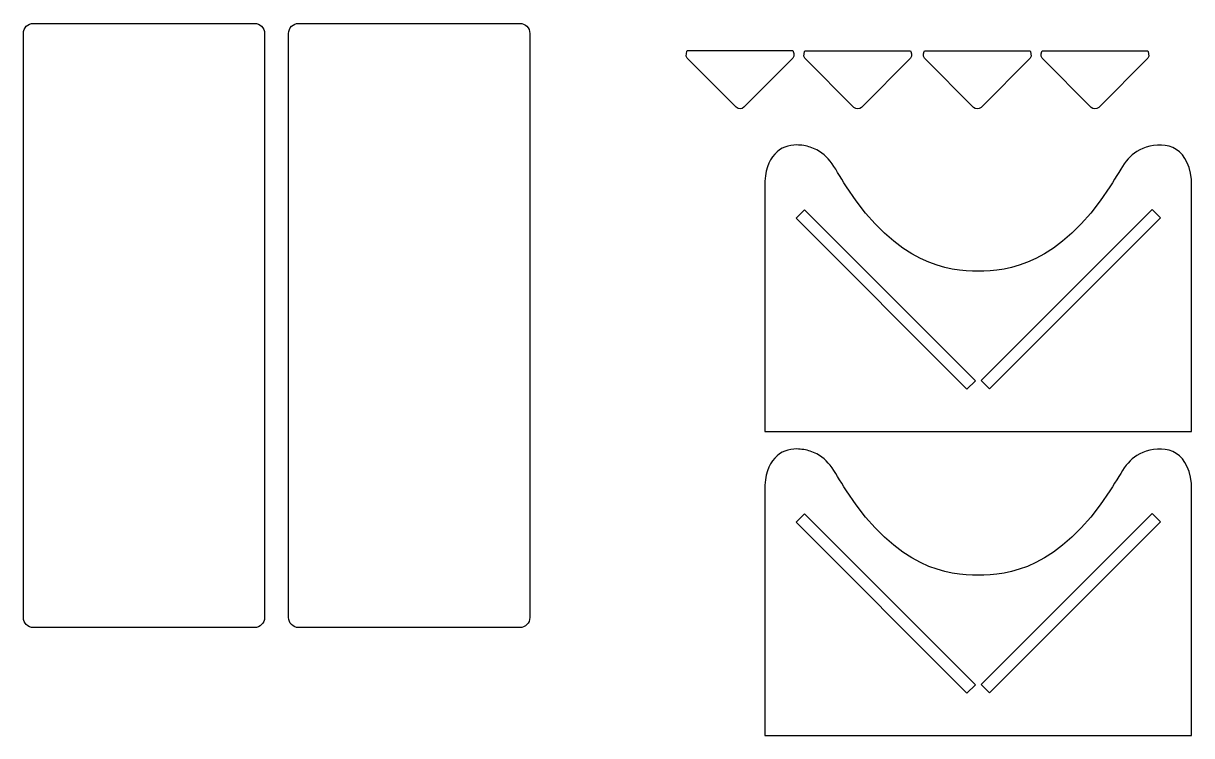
# Model space of a CAD drawing. Extents: x -95 to 485, y -29 to 324.
import ezdxf

# ---------------------------------------------------------------- set-up
doc = ezdxf.new("R2010")
doc.units = 0
doc.layers.add('Layer_1', color=7, linetype='CONTINUOUS')

msp = doc.modelspace()

# ---------------------------------------------------------------- linework, layer by layer
at = {"layer": 'Layer_1', "color": 7}
for points in [[(-94.716591, 29.47408), (-94.716591, 319.082937)], [(-89.716591, 324.082937), (19.892281, 324.082937)], [(24.892281, 319.082937), (24.892281, 29.47408)], [(36.800018, 29.47408), (36.800018, 319.082937)], [(41.800018, 324.082937), (151.40889, 324.082937)], [(156.40889, 319.082937), (156.40889, 29.47408)], [(234.43461, 310.633326), (286.9, 310.633326)], [(292.78119, 310.541432), (345.24658, 310.541432)], [(352.0467, 310.541432), (404.51209, 310.541432)], [(410.39328, 310.541432), (462.85867, 310.541432)], [(258.78292, 282.516246), (234.4346, 306.864565)], [(286.9, 306.864565), (262.55169, 282.516246)], [(317.1295, 282.424356), (292.78118, 306.772673)], [(345.24658, 306.772673), (320.89827, 282.424356)], [(376.39501, 282.424352), (352.04669, 306.772672)], [(404.51209, 306.772672), (380.16378, 282.424352)], [(434.74159, 282.424356), (410.39327, 306.772673)], [(462.85867, 306.772673), (438.51036, 282.424356)], [(272.88973, 243.062458), (272.88973, 121.65023), (278.86765, 121.65023), (378.7396, 121.65023), (478.61152, 121.65023), (484.58997, 121.65023), (484.58997, 243.062458)], [(272.88973, 92.31219), (272.88973, -29.10004), (278.86765, -29.10004), (378.7396, -29.10004), (478.61152, -29.10004), (484.58997, -29.10004), (484.58997, 92.31219)], [(19.892281, 24.47408), (-89.716591, 24.47408)], [(151.40889, 24.47408), (41.800018, 24.47408)]]:
    msp.add_lwpolyline(points, dxfattribs=at)
for points in [[(-89.716591, 324.082937)], [(41.800018, 324.082937)], [(288.84276, 263.785218)], [(380.15679, 147.01627), (464.94309, 231.802572), (469.11922, 227.626442), (384.33292, 142.84014)], [(377.37634, 146.81407), (292.59005, 231.600365), (288.41392, 227.424241), (373.20022, 142.63794)], [(288.84276, 113.03495)], [(377.376345, -3.936198), (292.590049, 80.850098), (288.413924, 76.673973), (373.20022, -8.112323)], [(380.156789, -3.733994), (464.943087, 81.052304), (469.119218, 76.876174), (384.332919, -7.910124)]]:
    msp.add_lwpolyline(points, close=True, dxfattribs=at)
for points in [[(-94.716591, 319.082937), (-94.716591, 321.852937), (-92.486591, 324.082937), (-89.716591, 324.082937)], [(19.892281, 324.082937), (22.662281, 324.082937), (24.892281, 321.852937), (24.892281, 319.082937)], [(36.800018, 319.082937), (36.800018, 321.852937), (39.030018, 324.082937), (41.800018, 324.082937)], [(151.40889, 324.082937), (154.17889, 324.082937), (156.40889, 321.852937), (156.40889, 319.082937)], [(234.4346, 306.864565), (233.39066, 307.908506), (234.43461, 310.633326), (234.43461, 310.633326)], [(286.9, 310.633326), (286.9, 310.633326), (287.94395, 307.908506), (286.9, 306.864565)], [(292.78118, 306.772673), (291.73724, 307.816617), (292.78119, 310.541432), (292.78119, 310.541432)], [(345.24658, 310.541432), (345.24658, 310.541432), (346.29053, 307.816617), (345.24658, 306.772673)], [(352.04669, 306.772672), (351.00275, 307.816612), (352.0467, 310.541432), (352.0467, 310.541432)], [(404.51209, 310.541432), (404.51209, 310.541432), (405.55604, 307.816612), (404.51209, 306.772672)], [(410.39327, 306.772673), (409.34933, 307.816617), (410.39328, 310.541432), (410.39328, 310.541432)], [(462.85867, 310.541432), (462.85867, 310.541432), (463.90262, 307.816617), (462.85867, 306.772673)], [(262.55169, 282.516246), (261.50774, 281.472296), (259.82687, 281.472296), (258.78292, 282.516246)], [(320.89827, 282.424356), (319.85431, 281.380405), (318.17345, 281.380405), (317.1295, 282.424356)], [(380.16378, 282.424352), (379.11983, 281.380402), (377.43896, 281.380402), (376.39501, 282.424352)], [(438.51036, 282.424356), (437.4664, 281.380405), (435.78554, 281.380405), (434.74159, 282.424356)], [(288.84276, 263.785218), (280.77349, 263.814418), (272.88973, 258.633138), (272.88973, 243.062458)], [(295.49557, 262.648858), (293.37613, 263.360378), (291.10214, 263.777028), (288.84276, 263.785218)], [(313.43607, 243.062458), (306.49917, 253.749878), (304.81314, 259.520858), (295.49557, 262.648858)], [(461.98413, 262.648858), (452.66654, 259.520858), (450.98, 253.749878), (444.0431, 243.062458)], [(484.58997, 243.062458), (484.58997, 262.992938), (471.67306, 265.901528), (461.98413, 262.648858)], [(378.7396, 201.194728), (364.09319, 201.194728), (338.81911, 203.955778), (313.43607, 243.062458)], [(444.0431, 243.062458), (418.66006, 203.955778), (393.38601, 201.194728), (378.7396, 201.194728)], [(288.84276, 113.03495), (280.77349, 113.06415), (272.88973, 107.88287), (272.88973, 92.31219)], [(295.49557, 111.89859), (293.37613, 112.61011), (291.10214, 113.02676), (288.84276, 113.03495)], [(313.43607, 92.31219), (306.49917, 102.99961), (304.81314, 108.77059), (295.49557, 111.89859)], [(461.98413, 111.89859), (452.66654, 108.77059), (450.98, 102.99961), (444.0431, 92.31219)], [(484.58997, 92.31219), (484.58997, 112.24267), (471.67306, 115.15126), (461.98413, 111.89859)], [(378.7396, 50.44446), (364.09319, 50.44446), (338.81911, 53.20551), (313.43607, 92.31219)], [(444.0431, 92.31219), (418.66006, 53.20551), (393.38601, 50.44446), (378.7396, 50.44446)], [(-89.716591, 24.47408), (-92.486591, 24.47408), (-94.716591, 26.70408), (-94.716591, 29.47408)], [(24.892281, 29.47408), (24.892281, 26.70408), (22.662281, 24.47408), (19.892281, 24.47408)], [(41.800018, 24.47408), (39.030018, 24.47408), (36.800018, 26.70408), (36.800018, 29.47408)], [(156.40889, 29.47408), (156.40889, 26.70408), (154.17889, 24.47408), (151.40889, 24.47408)]]:
    msp.add_open_spline(points, degree=3, dxfattribs=at)

doc.saveas('drawing.dxf')
